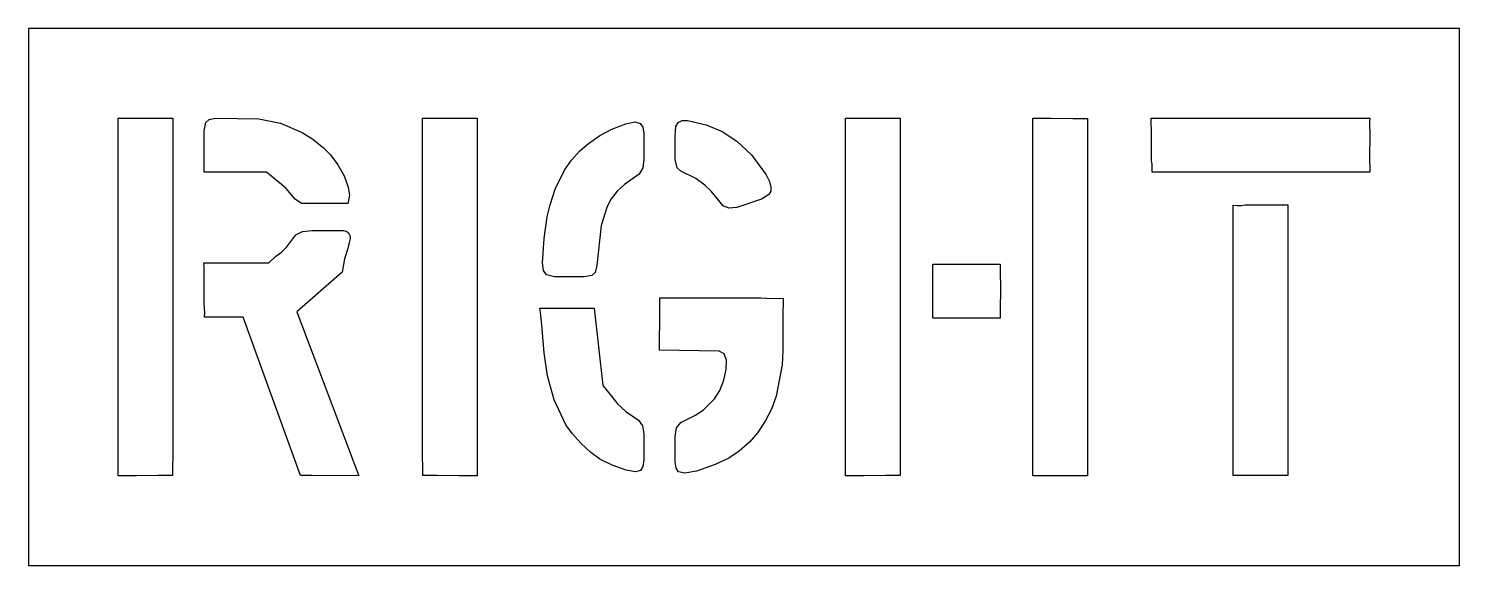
# Model space of a CAD drawing. Header units: inches. Extents: x 0 to 48, y 0 to 18.
import ezdxf

# ---------------------------------------------------------------- set-up
doc = ezdxf.new("R2010")
doc.units = ezdxf.units.IN
doc.header["$MEASUREMENT"] = 0
doc.layers.add('CUT', color=1, linetype='Continuous')

msp = doc.modelspace()

# ---------------------------------------------------------------- linework, layer by layer
at = {"layer": 'CUT'}
for points in [[(0, 0), (48, 0), (48, 18), (0, 18)], [(3.532, 3.006), (3, 3.002), (3, 15), (4.834, 15), (4.834, 3.507), (4.829, 3.45), (4.83, 3.012), (4.344, 3.011), (3.615, 3.001)], [(10.376, 13.431), (10.581, 13.068), (10.724, 12.679), (10.762, 12.413), (10.706, 12.141), (9.159, 12.141), (8.943, 12.281), (8.636, 12.638), (8.421, 12.831), (7.984, 13.181), (5.887, 13.181), (5.886, 14.574), (5.945, 14.851), (6.057, 14.95), (6.266, 14.993), (7.721, 14.976), (8.45, 14.829), (9.181, 14.517), (9.534, 14.292), (9.895, 14.007), (10.124, 13.765)], [(13.216, 15), (15.05, 15), (15.05, 3.003), (14.525, 3.006), (14.435, 3.001), (13.707, 3.011), (13.22, 3.012), (13.222, 3.443), (13.216, 3.507)], [(23.297, 12.054), (22.894, 12.549), (22.687, 12.753), (22.381, 12.969), (21.88, 13.216), (21.761, 13.334), (21.693, 13.616), (21.688, 14.408), (21.714, 14.717), (21.786, 14.854), (21.921, 14.917), (22.101, 14.918), (22.736, 14.772), (23.272, 14.545), (23.762, 14.226), (24.247, 13.765), (24.746, 13.093), (24.855, 12.872), (24.904, 12.687), (24.896, 12.55), (24.836, 12.436), (24.588, 12.28), (23.759, 12.003), (23.491, 11.976)], [(29.239, 15), (29.239, 3.507), (29.234, 3.45), (29.236, 3.012), (28.75, 3.011), (28.021, 3.001), (27.937, 3.006), (27.406, 3.002), (27.406, 15)], [(33.693, 3), (33.693, 14.997), (34.218, 14.994), (34.308, 14.999), (35.036, 14.989), (35.522, 14.989), (35.521, 14.557), (35.526, 14.493), (35.526, 3)], [(44.992, 13.181), (37.688, 13.181), (37.691, 13.307), (37.691, 13.46), (37.673, 13.567), (37.672, 14.44), (37.658, 15), (44.992, 15), (44.986, 14.874), (45, 14.389), (44.99, 13.727)], [(17.401, 11.688), (17.494, 12.095), (17.663, 12.613), (17.974, 13.251), (18.215, 13.593), (18.495, 13.904), (18.779, 14.151), (19.158, 14.413), (19.563, 14.631), (20.032, 14.808), (20.34, 14.869), (20.521, 14.823), (20.602, 14.701), (20.634, 14.481), (20.636, 13.606), (20.604, 13.333), (20.479, 13.123), (19.988, 12.778), (19.744, 12.553), (19.542, 12.289), (19.404, 12.033), (19.213, 11.398), (19.067, 10.054), (19.004, 9.819), (18.891, 9.721), (18.642, 9.676), (17.644, 9.677), (17.372, 9.741), (17.268, 9.889), (17.241, 10.149), (17.301, 10.96)], [(40.416, 12.078), (40.543, 12.074), (40.702, 12.073), (40.802, 12.09), (41.688, 12.088), (42.25, 12.094), (42.249, 3.015), (40.416, 3.017)], [(10.778, 11.065), (10.789, 11.009), (10.788, 10.957), (10.75, 10.823), (10.713, 10.629), (10.594, 10.275), (10.515, 9.837), (8.995, 8.498), (11.081, 3.007), (9.505, 3.011), (9.249, 3.014), (9.121, 3.012), (7.195, 8.329), (5.901, 8.329), (5.91, 8.471), (5.885, 8.782), (5.889, 9.708), (5.885, 10.02), (5.881, 10.148), (8.059, 10.148), (8.283, 10.359), (8.484, 10.502), (8.658, 10.677), (8.97, 11.086), (9.191, 11.201), (9.509, 11.23), (10.562, 11.225), (10.608, 11.219), (10.651, 11.205), (10.691, 11.182), (10.726, 11.152), (10.757, 11.111)], [(32.598, 10.099), (32.595, 9.611), (32.6, 9.549), (32.591, 8.289), (32.01, 8.286), (30.337, 8.291), (30.337, 8.751), (30.333, 8.8), (30.336, 9.648), (30.335, 10.101)], [(23.836, 3.831), (23.488, 3.599), (23.035, 3.384), (22.405, 3.159), (22.013, 3.088), (21.801, 3.135), (21.721, 3.259), (21.691, 3.479), (21.69, 4.312), (21.735, 4.613), (21.885, 4.794), (22.352, 5.021), (22.631, 5.202), (23.01, 5.585), (23.186, 5.867), (23.329, 6.21), (23.407, 6.569), (23.416, 6.885), (23.337, 7.096), (23.169, 7.179), (21.162, 7.217), (21.172, 8.545), (21.175, 8.971), (21.727, 8.97), (21.795, 8.977), (24.565, 8.974), (24.756, 8.958), (25.186, 8.955), (25.314, 8.957), (25.305, 8.317), (25.308, 7.218), (25.278, 6.726), (25.079, 5.674), (24.922, 5.242), (24.714, 4.831), (24.457, 4.449), (24.179, 4.136)], [(20.635, 3.536), (20.606, 3.313), (20.53, 3.186), (20.356, 3.138), (20.051, 3.192), (19.58, 3.359), (19.169, 3.566), (18.864, 3.786), (18.527, 4.101), (18.242, 4.409), (18.025, 4.716), (17.629, 5.549), (17.407, 6.356), (17.298, 7.125), (17.219, 8.05), (17.171, 8.494), (17.155, 8.622), (17.6, 8.621), (17.637, 8.628), (18.596, 8.627), (18.614, 8.624), (18.975, 8.627), (19.262, 6.037), (19.557, 5.678), (19.756, 5.412), (20.032, 5.161), (20.463, 4.875), (20.598, 4.678), (20.635, 4.412)]]:
    msp.add_lwpolyline(points, close=True, dxfattribs=at)

doc.saveas('drawing.dxf')
